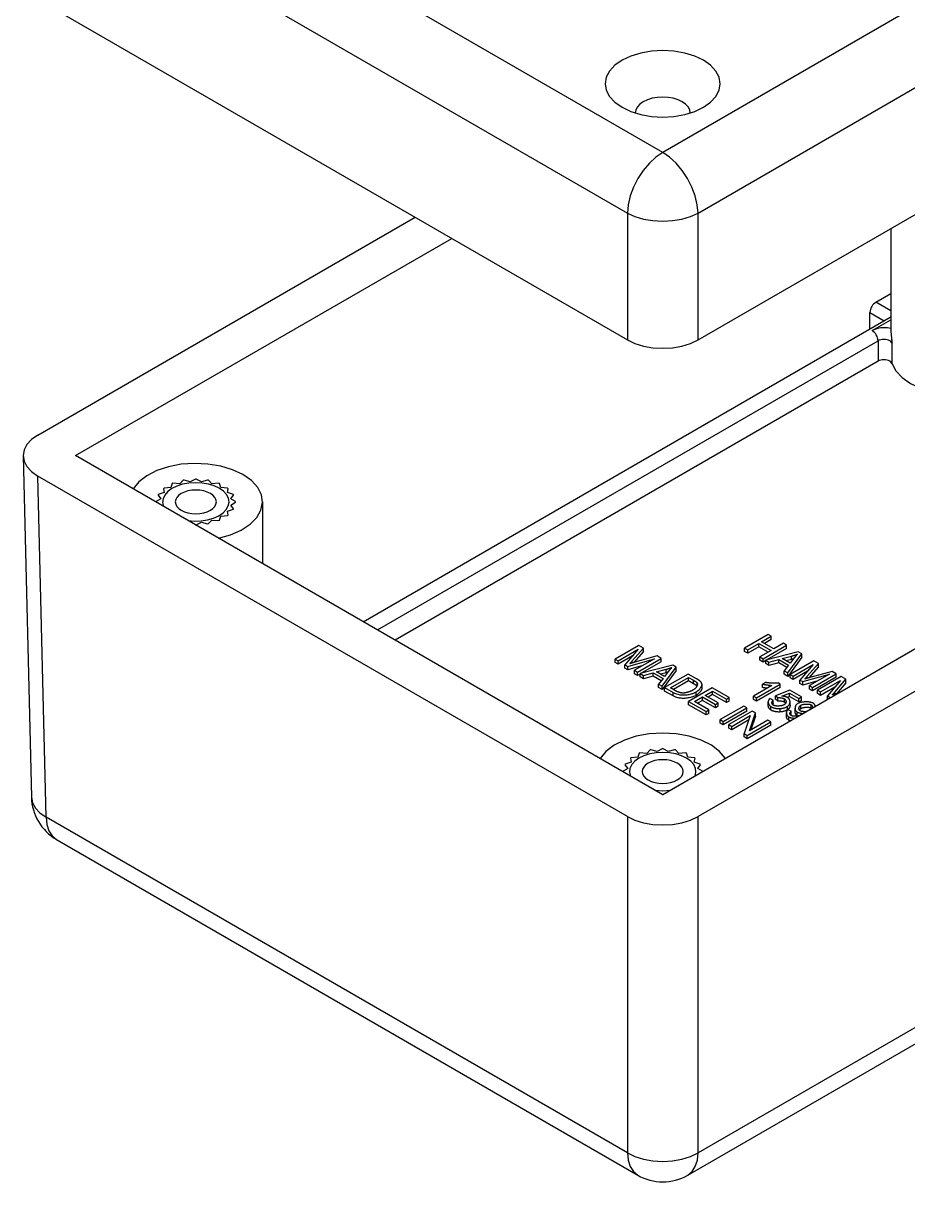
# Model space of a CAD drawing. Extents: x 13 to 546, y 6 to 425.
# Drawn here: x 397.6 to 450.7, y 274.3 to 343.7 of the extents above; entities that cross this region are included whole.
import ezdxf

# ---------------------------------------------------------------- set-up
doc = ezdxf.new("R2010")
doc.units = 0
doc.layers.add('VISIBLE__ANSI_', color=7, linetype='CONTINUOUS')
doc.layers.add('VISIBLE_NARROW__ANSI_', color=7, linetype='CONTINUOUS')

msp = doc.modelspace()

# ---------------------------------------------------------------- linework, layer by layer
at = {"layer": 'VISIBLE__ANSI_'}
for p, q in [((438.097, 324.742), (491.131, 355.361)), ((398.499, 345.155), (433.855, 324.742)), ((398.499, 319.026), (421.127, 332.091)), ((449.654, 331.414), (449.654, 325.395)), ((400.762, 317.802), (423.319, 330.825)), ((488.868, 328.008), (435.976, 297.471)), ((448.76, 326.996), (449.654, 327.512)), ((491.131, 326.783), (438.097, 296.165)), ((418.011, 307.843), (449.618, 326.092)), ((448.389, 325.383), (448.402, 326.387)), ((449.654, 326.111), (449.618, 326.092)), ((448.887, 323.459), (419.925, 306.738)), ((397.621, 317.778), (398.116, 297.317)), ((435.976, 297.471), (400.762, 317.802)), ((433.855, 296.165), (398.499, 316.577)), ((406.556, 316.125), (406.475, 315.892)), ((406.602, 316.145), (406.556, 316.125)), ((407.012, 316.117), (406.602, 316.145)), ((407.214, 316.325), (407.012, 316.117)), ((407.268, 316.335), (407.214, 316.325)), ((407.643, 316.235), (407.268, 316.335)), ((407.947, 316.397), (407.643, 316.235)), ((408.003, 316.397), (407.947, 316.397)), ((408.307, 316.235), (408.003, 316.397)), ((408.682, 316.335), (408.307, 316.235)), ((408.736, 316.325), (408.682, 316.335)), ((408.938, 316.117), (408.736, 316.325)), ((409.348, 316.145), (408.938, 316.117)), ((409.394, 316.125), (409.348, 316.145)), ((409.475, 315.892), (409.394, 316.125)), ((405.725, 315.465), (405.708, 315.434)), ((405.708, 315.434), (405.88, 315.217)), ((406.085, 315.582), (405.725, 315.465)), ((406.07, 315.845), (406.037, 315.818)), ((406.037, 315.818), (406.085, 315.582)), ((406.475, 315.892), (406.07, 315.845)), ((409.879, 315.845), (409.475, 315.892)), ((409.865, 315.582), (409.913, 315.818)), ((410.225, 315.465), (409.865, 315.582)), ((409.913, 315.818), (409.879, 315.845)), ((410.07, 315.217), (410.242, 315.434)), ((410.242, 315.434), (410.225, 315.465)), ((405.88, 315.217), (405.6, 315.042)), ((405.6, 315.042), (405.6, 315.009)), ((405.6, 315.009), (405.614, 315.001)), ((410.35, 315.042), (410.07, 315.217)), ((410.07, 314.834), (410.35, 315.009)), ((410.242, 314.618), (410.07, 314.834)), ((410.35, 315.009), (410.35, 315.042)), ((411.975, 315.026), (411.975, 311.328)), ((409.394, 313.926), (409.475, 314.16)), ((409.475, 314.16), (409.879, 314.207)), ((409.865, 314.47), (410.225, 314.587)), ((409.913, 314.233), (409.865, 314.47)), ((409.879, 314.207), (409.913, 314.233)), ((410.225, 314.587), (410.242, 314.618)), ((407.932, 313.662), (407.947, 313.655)), ((407.947, 313.655), (408.003, 313.655)), ((408.003, 313.655), (408.307, 313.816)), ((408.307, 313.816), (408.682, 313.717)), ((408.682, 313.717), (408.736, 313.727)), ((408.736, 313.727), (408.938, 313.935)), ((408.938, 313.935), (409.348, 313.907)), ((409.348, 313.907), (409.394, 313.926)), ((442.297, 307.08), (440.883, 306.263)), ((442.485, 306.972), (442.297, 307.08)), ((434.535, 306.421), (433.121, 305.605)), ((434.817, 306.259), (434.535, 306.421)), ((441.071, 306.155), (441.737, 306.54)), ((441.737, 306.335), (441.071, 305.951)), ((441.737, 306.54), (442.47, 306.116)), ((441.737, 306.335), (441.737, 306.54)), ((442.293, 306.014), (441.737, 306.335)), ((441.904, 306.636), (442.485, 306.972)), ((442.637, 306.213), (441.904, 306.636)), ((441.991, 305.624), (443.405, 306.44)), ((442.485, 306.767), (442.081, 306.534)), ((442.485, 306.767), (442.485, 306.972)), ((443.218, 306.548), (442.637, 306.213)), ((443.405, 306.44), (443.218, 306.548)), ((443.405, 306.236), (443.405, 306.44)), ((433.301, 305.501), (434.505, 306.196)), ((434.162, 305.794), (433.301, 305.297)), ((434.505, 306.196), (433.711, 305.265)), ((434.151, 305.487), (434.817, 306.259)), ((434.817, 306.055), (434.249, 305.397)), ((435.635, 305.787), (434.311, 305.415)), ((434.472, 304.825), (435.886, 305.642)), ((434.817, 306.055), (434.817, 306.259)), ((435.886, 305.642), (435.635, 305.787)), ((435.886, 305.438), (435.886, 305.642)), ((440.883, 306.263), (441.071, 306.155)), ((440.883, 306.059), (440.883, 306.263)), ((441.071, 305.951), (440.883, 306.059)), ((441.071, 305.951), (441.071, 306.155)), ((442.47, 306.116), (441.804, 305.732)), ((441.804, 305.732), (441.991, 305.624)), ((441.804, 305.528), (441.804, 305.732)), ((444.106, 306.036), (442.149, 305.533)), ((443.405, 306.236), (442.218, 305.551)), ((443.136, 305.632), (443.707, 305.782)), ((443.472, 304.768), (444.309, 305.919)), ((444.309, 305.714), (443.472, 304.564)), ((443.86, 305.667), (443.617, 305.355)), ((443.707, 305.577), (443.707, 305.782)), ((444.309, 305.919), (444.106, 306.036)), ((444.309, 305.714), (444.309, 305.919)), ((433.121, 305.605), (433.301, 305.501)), ((433.121, 305.401), (433.121, 305.605)), ((433.301, 305.297), (433.121, 305.401)), ((433.301, 305.297), (433.301, 305.501)), ((433.711, 305.265), (433.879, 305.167)), ((433.711, 305.06), (433.711, 305.265)), ((433.879, 304.963), (433.711, 305.06)), ((433.879, 305.167), (435.475, 305.612)), ((434.792, 305.218), (433.879, 304.963)), ((433.879, 304.963), (433.879, 305.167)), ((435.475, 305.612), (434.292, 304.929)), ((436.576, 305.243), (434.618, 304.741)), ((435.886, 305.438), (434.727, 304.768)), ((435.606, 304.84), (436.177, 304.989)), ((435.942, 303.976), (436.779, 305.126)), ((436.177, 304.785), (436.177, 304.989)), ((436.779, 305.126), (436.576, 305.243)), ((436.779, 304.922), (436.779, 305.126)), ((437.476, 274.664), (490.015, 304.998)), ((441.991, 305.419), (441.804, 305.528)), ((441.991, 305.419), (441.991, 305.624)), ((442.149, 305.51), (441.991, 305.419)), ((442.149, 305.533), (442.347, 305.418)), ((442.149, 305.329), (442.149, 305.533)), ((442.347, 305.214), (442.149, 305.329)), ((442.347, 305.418), (442.93, 305.576)), ((442.347, 305.214), (442.347, 305.418)), ((442.93, 305.372), (442.347, 305.214)), ((442.93, 305.576), (443.523, 305.233)), ((442.93, 305.372), (442.93, 305.576)), ((443.414, 305.092), (442.93, 305.372)), ((443.617, 305.355), (443.136, 305.632)), ((443.523, 305.233), (443.259, 304.892)), ((443.707, 305.577), (443.379, 305.492)), ((445.03, 305.502), (443.616, 304.686)), ((443.796, 304.582), (445, 305.277)), ((445, 305.277), (444.205, 304.345)), ((444.645, 304.568), (445.311, 305.34)), ((445.311, 305.136), (444.743, 304.478)), ((445.311, 305.34), (445.03, 305.502)), ((445.311, 305.136), (445.311, 305.34)), ((434.292, 304.929), (434.472, 304.825)), ((434.292, 304.725), (434.292, 304.929)), ((434.472, 304.621), (434.292, 304.725)), ((434.472, 304.621), (434.472, 304.825)), ((434.618, 304.706), (434.472, 304.621)), ((434.618, 304.741), (434.817, 304.626)), ((434.618, 304.536), (434.618, 304.741)), ((434.817, 304.422), (434.618, 304.536)), ((434.817, 304.626), (435.4, 304.783)), ((434.817, 304.422), (434.817, 304.626)), ((435.4, 304.579), (434.817, 304.422)), ((435.4, 304.783), (435.993, 304.441)), ((435.4, 304.579), (435.4, 304.783)), ((435.884, 304.3), (435.4, 304.579)), ((436.087, 304.563), (435.606, 304.84)), ((435.993, 304.441), (435.729, 304.1)), ((436.177, 304.785), (435.849, 304.7)), ((436.779, 304.922), (435.942, 303.772)), ((436.33, 304.875), (436.087, 304.563)), ((437.505, 304.707), (436.091, 303.89)), ((436.445, 303.879), (437.526, 304.502)), ((437.526, 304.298), (436.622, 303.777)), ((437.992, 304.426), (437.505, 304.707)), ((437.526, 304.502), (437.823, 304.33)), ((437.526, 304.298), (437.526, 304.502)), ((437.823, 304.126), (437.526, 304.298)), ((443.259, 304.892), (443.472, 304.768)), ((443.259, 304.688), (443.259, 304.892)), ((443.472, 304.564), (443.259, 304.688)), ((443.472, 304.564), (443.472, 304.768)), ((443.616, 304.686), (443.796, 304.582)), ((443.616, 304.482), (443.616, 304.686)), ((443.796, 304.378), (443.616, 304.482)), ((444.657, 304.875), (443.796, 304.378)), ((443.796, 304.378), (443.796, 304.582)), ((444.205, 304.345), (444.373, 304.248)), ((444.205, 304.141), (444.205, 304.345)), ((444.373, 304.248), (445.97, 304.693)), ((445.286, 304.299), (444.373, 304.044)), ((445.97, 304.693), (444.786, 304.01)), ((446.129, 304.867), (444.806, 304.495)), ((444.966, 303.906), (446.38, 304.722)), ((446.38, 304.518), (444.966, 303.702)), ((446.676, 304.552), (445.262, 303.735)), ((445.442, 303.631), (446.646, 304.327)), ((446.646, 304.327), (445.851, 303.395)), ((446.38, 304.722), (446.129, 304.867)), ((446.291, 303.618), (446.957, 304.389)), ((446.38, 304.518), (446.38, 304.722)), ((446.957, 304.389), (446.676, 304.552)), ((446.957, 304.185), (446.957, 304.389)), ((435.729, 304.1), (435.942, 303.976)), ((435.729, 303.895), (435.729, 304.1)), ((435.942, 303.772), (435.729, 303.895)), ((435.942, 303.772), (435.942, 303.976)), ((436.091, 303.89), (436.602, 303.595)), ((436.091, 303.686), (436.091, 303.89)), ((436.602, 303.391), (436.091, 303.686)), ((436.747, 303.704), (436.445, 303.879)), ((438.937, 303.88), (437.522, 303.064)), ((438.331, 303.869), (438.331, 304.073)), ((438.525, 303.426), (438.957, 303.676)), ((439.961, 303.289), (438.937, 303.88)), ((438.957, 303.676), (439.793, 303.193)), ((438.957, 303.472), (438.957, 303.676)), ((442.524, 304.023), (441.418, 303.385)), ((441.592, 303.284), (443.011, 304.104)), ((443.011, 303.9), (441.592, 303.08)), ((442.136, 304.2), (441.968, 304.103)), ((441.968, 303.899), (441.968, 304.103)), ((443.601, 303.736), (442.737, 303.396)), ((443.011, 304.104), (442.899, 304.169)), ((443.011, 303.9), (443.011, 304.104)), ((443.118, 303.385), (443.574, 303.56)), ((443.574, 303.56), (444.138, 303.235)), ((443.574, 303.356), (443.574, 303.56)), ((444.304, 303.33), (443.601, 303.736)), ((444.373, 304.044), (444.205, 304.141)), ((444.373, 304.044), (444.373, 304.248)), ((444.786, 304.01), (444.966, 303.906)), ((444.786, 303.806), (444.786, 304.01)), ((444.966, 303.702), (444.786, 303.806)), ((444.966, 303.702), (444.966, 303.906)), ((445.262, 303.735), (445.442, 303.631)), ((445.262, 303.531), (445.262, 303.735)), ((446.303, 303.925), (445.442, 303.427)), ((445.442, 303.427), (445.442, 303.631)), ((446.957, 304.185), (446.389, 303.527)), ((446.539, 303.57), (446.452, 303.545)), ((437.522, 303.064), (438.579, 302.454)), ((437.522, 302.86), (437.522, 303.064)), ((437.877, 303.052), (438.358, 303.33)), ((438.746, 302.551), (437.877, 303.052)), ((438.358, 303.126), (438.054, 302.95)), ((438.358, 303.33), (439.141, 302.877)), ((438.358, 303.126), (438.358, 303.33)), ((439.141, 302.673), (438.358, 303.126)), ((439.308, 302.974), (438.525, 303.426)), ((438.957, 303.472), (438.702, 303.324)), ((439.793, 302.989), (438.957, 303.472)), ((439.141, 302.877), (439.308, 302.974)), ((439.141, 302.673), (439.141, 302.877)), ((439.308, 302.77), (439.308, 302.974)), ((439.793, 303.193), (439.961, 303.289)), ((439.793, 302.989), (439.793, 303.193)), ((439.961, 303.085), (439.793, 302.989)), ((439.961, 303.085), (439.961, 303.289)), ((441.418, 303.385), (441.592, 303.284)), ((441.418, 303.18), (441.418, 303.385)), ((441.592, 303.08), (441.418, 303.18)), ((441.592, 303.08), (441.592, 303.284)), ((442.303, 302.827), (442.303, 303.031)), ((442.605, 303.145), (442.408, 303.241)), ((442.605, 302.941), (442.605, 303.145)), ((442.737, 303.396), (442.879, 303.289)), ((442.737, 303.192), (442.737, 303.396)), ((442.879, 303.085), (442.737, 303.192)), ((442.879, 303.085), (442.879, 303.289)), ((443.574, 303.356), (443.435, 303.303)), ((444.138, 303.03), (443.574, 303.356)), ((443.61, 302.83), (443.61, 303.034)), ((444.138, 303.235), (444.304, 303.33)), ((444.138, 303.03), (444.138, 303.235)), ((444.304, 303.126), (444.138, 303.03)), ((444.304, 303.126), (444.304, 303.33)), ((445.442, 303.427), (445.262, 303.531)), ((445.851, 303.395), (446.019, 303.298)), ((445.851, 303.191), (445.851, 303.395)), ((445.867, 303.182), (445.851, 303.191)), ((446.019, 303.298), (446.115, 303.325)), ((446.019, 303.269), (446.019, 303.298)), ((438.579, 302.25), (437.522, 302.86)), ((438.579, 302.454), (438.746, 302.551)), ((438.579, 302.25), (438.579, 302.454)), ((438.746, 302.346), (438.579, 302.25)), ((438.746, 302.346), (438.746, 302.551)), ((439.308, 302.77), (439.141, 302.673)), ((440.831, 302.786), (439.417, 301.97)), ((439.605, 301.862), (441.019, 302.678)), ((441.019, 302.474), (439.605, 301.658)), ((441.347, 302.489), (439.933, 301.672)), ((440.111, 301.569), (441.222, 302.21)), ((441.019, 302.678), (440.831, 302.786)), ((441.222, 302.21), (440.855, 301.14)), ((441.019, 302.474), (441.019, 302.678)), ((441.172, 301.308), (441.539, 302.378)), ((441.539, 302.174), (441.259, 301.358)), ((441.539, 302.378), (441.347, 302.489)), ((441.539, 302.174), (441.539, 302.378)), ((443.393, 302.17), (443.393, 302.375)), ((443.671, 302.48), (443.489, 302.567)), ((443.671, 302.276), (443.671, 302.48)), ((443.911, 302.45), (443.911, 302.654)), ((439.417, 301.97), (439.605, 301.862)), ((439.417, 301.766), (439.417, 301.97)), ((439.605, 301.658), (439.417, 301.766)), ((439.605, 301.658), (439.605, 301.862)), ((439.933, 301.672), (440.111, 301.569)), ((439.933, 301.468), (439.933, 301.672)), ((441.135, 301.956), (440.111, 301.365)), ((440.111, 301.365), (440.111, 301.569)), ((441.047, 301.029), (442.461, 301.845)), ((442.461, 301.641), (441.047, 300.825)), ((442.282, 301.949), (441.172, 301.308)), ((442.461, 301.845), (442.282, 301.949)), ((442.461, 301.641), (442.461, 301.845)), ((440.111, 301.365), (439.933, 301.468)), ((440.855, 301.14), (441.047, 301.029)), ((440.855, 300.936), (440.855, 301.14)), ((441.047, 300.825), (440.855, 300.936)), ((441.047, 300.825), (441.047, 301.029)), ((435.216, 300.158), (435.013, 299.95)), ((435.269, 300.168), (435.216, 300.158)), ((435.645, 300.069), (435.269, 300.168)), ((435.948, 300.23), (435.645, 300.069)), ((436.005, 300.23), (435.948, 300.23)), ((436.308, 300.069), (436.005, 300.23)), ((436.683, 300.168), (436.308, 300.069)), ((436.737, 300.158), (436.683, 300.168)), ((436.939, 299.95), (436.737, 300.158)), ((434.087, 299.415), (433.727, 299.298)), ((434.072, 299.678), (434.038, 299.652)), ((434.038, 299.652), (434.087, 299.415)), ((434.477, 299.725), (434.072, 299.678)), ((434.558, 299.959), (434.477, 299.725)), ((434.603, 299.978), (434.558, 299.959)), ((435.013, 299.95), (434.603, 299.978)), ((437.349, 299.978), (436.939, 299.95)), ((437.395, 299.959), (437.349, 299.978)), ((437.476, 299.725), (437.395, 299.959)), ((437.881, 299.678), (437.476, 299.725)), ((437.866, 299.415), (437.914, 299.652)), ((438.226, 299.298), (437.866, 299.415)), ((437.914, 299.652), (437.881, 299.678)), ((433.882, 299.051), (433.602, 298.875)), ((433.602, 298.875), (433.602, 298.843)), ((433.602, 298.843), (433.615, 298.834)), ((433.727, 299.298), (433.709, 299.267)), ((433.709, 299.267), (433.882, 299.051)), ((438.071, 299.051), (438.244, 299.267)), ((438.351, 298.875), (438.071, 299.051)), ((438.244, 299.267), (438.226, 299.298)), ((438.338, 298.834), (438.351, 298.843)), ((438.351, 298.843), (438.351, 298.875)), ((435.933, 297.496), (435.948, 297.488)), ((435.948, 297.488), (436.005, 297.488)), ((436.005, 297.488), (436.019, 297.496)), ((399.615, 294.791), (434.476, 274.664))]:
    msp.add_line(p, q, dxfattribs=at)
for points in [[(439.426, 340.092), (439.36, 340.481), (439.164, 340.854), (438.845, 341.199), (438.416, 341.501), (437.893, 341.748), (437.297, 341.932), (436.649, 342.046), (435.976, 342.084), (435.303, 342.046), (434.656, 341.932), (434.06, 341.748), (433.537, 341.501), (433.108, 341.199), (432.789, 340.854), (432.593, 340.481), (432.526, 340.092), (432.593, 339.704), (432.789, 339.33), (433.108, 338.986), (433.537, 338.684), (434.06, 338.436), (434.656, 338.252), (435.303, 338.139), (435.976, 338.1), (436.649, 338.139), (437.297, 338.252), (437.893, 338.436), (438.416, 338.684), (438.845, 338.986), (439.164, 339.33), (439.36, 339.704)], [(406.743, 315.026), (406.767, 314.887), (406.837, 314.754), (406.951, 314.631), (407.104, 314.523), (407.29, 314.434), (407.503, 314.369), (407.735, 314.328), (407.975, 314.315), (408.215, 314.328), (408.446, 314.369), (408.659, 314.434), (408.846, 314.523), (408.999, 314.631), (409.113, 314.754), (409.183, 314.887), (409.207, 315.026), (409.183, 315.165), (409.113, 315.298), (408.999, 315.421), (408.846, 315.529), (408.659, 315.617), (408.446, 315.683), (408.215, 315.723), (407.975, 315.737), (407.735, 315.723), (407.503, 315.683), (407.29, 315.617), (407.104, 315.529), (406.951, 315.421), (406.837, 315.298), (406.767, 315.165)], [(434.744, 298.859), (434.768, 298.72), (434.838, 298.587), (434.952, 298.464), (435.105, 298.356), (435.292, 298.268), (435.505, 298.202), (435.736, 298.162), (435.976, 298.148), (436.217, 298.162), (436.448, 298.202), (436.661, 298.268), (436.847, 298.356), (437.001, 298.464), (437.114, 298.587), (437.185, 298.72), (437.208, 298.859), (437.185, 298.998), (437.114, 299.131), (437.001, 299.254), (436.847, 299.362), (436.661, 299.45), (436.448, 299.516), (436.217, 299.557), (435.976, 299.57), (435.736, 299.557), (435.505, 299.516), (435.292, 299.45), (435.105, 299.362), (434.952, 299.254), (434.838, 299.131), (434.768, 298.998)]]:
    msp.add_lwpolyline(points, close=True, dxfattribs=at)
for points in [[(437.626, 338.343), (437.594, 338.528), (437.5, 338.707), (437.347, 338.871), (437.142, 339.015), (436.892, 339.133), (436.607, 339.221), (436.298, 339.275), (435.976, 339.293), (435.655, 339.275), (435.346, 339.221), (435.061, 339.133), (434.811, 339.015), (434.606, 338.871), (434.453, 338.707), (434.359, 338.528), (434.326, 338.343)], [(448.76, 326.996), (448.691, 326.948), (448.624, 326.887), (448.563, 326.814), (448.509, 326.733), (448.464, 326.646), (448.43, 326.557), (448.409, 326.47), (448.402, 326.387)], [(433.855, 324.742), (434.31, 324.526), (434.828, 324.366), (435.391, 324.268), (435.976, 324.235), (436.561, 324.268), (437.124, 324.366), (437.643, 324.526), (438.097, 324.742)], [(449.731, 323.312), (449.702, 323.366), (449.656, 323.416), (449.594, 323.459), (449.518, 323.495), (449.432, 323.522), (449.338, 323.538), (449.24, 323.544), (449.143, 323.538), (449.049, 323.522), (448.963, 323.495), (448.887, 323.459)], [(449.731, 323.312), (449.959, 322.878), (450.328, 322.479), (450.826, 322.129), (451.432, 321.842), (452.123, 321.629), (452.874, 321.497), (453.654, 321.453), (454.434, 321.497), (455.185, 321.629), (455.876, 321.842), (456.482, 322.129), (456.98, 322.479), (457.349, 322.878), (457.577, 323.312)], [(398.499, 319.026), (398.126, 318.764), (397.849, 318.465), (397.678, 318.14), (397.621, 317.802), (397.678, 317.464), (397.849, 317.139), (398.126, 316.84), (398.499, 316.577)], [(409.333, 312.854), (410.057, 313.054), (410.697, 313.333), (411.227, 313.681), (411.627, 314.083), (411.879, 314.523), (411.974, 314.983), (411.908, 315.445), (411.684, 315.89), (411.311, 316.3), (410.803, 316.659), (410.182, 316.952), (409.471, 317.167), (408.701, 317.297), (407.901, 317.335), (407.104, 317.28), (406.342, 317.134), (405.646, 316.903), (405.044, 316.597), (404.559, 316.228), (404.213, 315.81)], [(407.51, 313.906), (407.903, 313.875), (408.299, 313.89), (408.682, 313.949), (409.037, 314.052), (409.35, 314.192), (409.609, 314.366), (409.803, 314.566), (409.924, 314.784), (409.969, 315.012), (409.934, 315.24), (409.822, 315.46), (409.636, 315.662), (409.385, 315.84), (409.078, 315.985), (408.727, 316.092), (408.346, 316.157), (407.951, 316.177), (407.556, 316.151), (407.179, 316.081), (406.832, 315.969), (406.531, 315.82), (406.288, 315.639), (406.111, 315.434), (406.007, 315.213), (405.982, 314.984), (406.036, 314.757)], [(439.739, 299.643), (439.385, 300.067), (438.891, 300.441), (438.275, 300.749), (437.564, 300.979), (436.787, 301.121), (435.976, 301.169), (435.166, 301.121), (434.389, 300.979), (433.678, 300.749), (433.062, 300.441), (432.567, 300.067), (432.214, 299.643)], [(437.915, 298.59), (437.969, 298.819), (437.943, 299.049), (437.838, 299.272), (437.658, 299.478), (437.411, 299.659), (437.106, 299.808), (436.755, 299.919), (436.374, 299.987), (435.976, 300.01), (435.579, 299.987), (435.197, 299.919), (434.847, 299.808), (434.542, 299.659), (434.295, 299.478), (434.115, 299.272), (434.01, 299.049), (433.984, 298.819), (434.037, 298.59)], [(435.511, 297.74), (435.976, 297.708), (436.442, 297.74)], [(433.855, 296.165), (434.31, 295.949), (434.828, 295.789), (435.391, 295.691), (435.976, 295.657), (436.562, 295.691), (437.124, 295.789), (437.643, 295.949), (438.097, 296.165)]]:
    msp.add_lwpolyline(points, dxfattribs=at)
at = {"layer": 'VISIBLE__ANSI_', "flags": 128}
for points in [[(449.654, 325.395), (449.654, 325.365), (449.655, 325.333), (449.656, 325.298), (449.658, 325.262), (449.66, 325.224), (449.663, 325.185), (449.666, 325.146), (449.669, 325.107), (449.672, 325.068), (449.675, 325.029), (449.679, 324.991), (449.682, 324.954), (449.686, 324.917), (449.69, 324.88), (449.694, 324.843), (449.698, 324.806), (449.702, 324.769), (449.706, 324.733), (449.71, 324.698), (449.714, 324.664), (449.719, 324.63), (449.723, 324.597), (449.727, 324.566), (449.731, 324.536)], [(443.707, 305.782), (443.722, 305.786), (443.737, 305.79), (443.752, 305.794), (443.767, 305.798), (443.782, 305.803), (443.797, 305.807), (443.811, 305.811), (443.826, 305.816), (443.841, 305.82), (443.855, 305.825), (443.87, 305.829), (443.884, 305.834), (443.899, 305.839), (443.913, 305.844), (443.927, 305.848), (443.942, 305.853), (443.956, 305.858), (443.97, 305.863), (443.984, 305.868), (443.998, 305.873), (444.012, 305.878), (444.026, 305.883), (444.04, 305.888), (444.054, 305.894)], [(444.054, 305.894), (444.046, 305.885), (444.037, 305.875), (444.028, 305.866), (444.019, 305.857), (444.011, 305.847), (444.002, 305.838), (443.994, 305.828), (443.986, 305.819), (443.977, 305.809), (443.969, 305.8), (443.961, 305.79), (443.953, 305.781), (443.945, 305.772), (443.937, 305.762), (443.93, 305.753), (443.922, 305.743), (443.914, 305.734), (443.906, 305.724), (443.898, 305.715), (443.891, 305.705), (443.883, 305.696), (443.875, 305.686), (443.868, 305.677), (443.86, 305.667)], [(434.009, 305.327), (434.015, 305.334), (434.021, 305.341), (434.027, 305.347), (434.034, 305.354), (434.04, 305.361), (434.046, 305.368), (434.052, 305.375), (434.058, 305.382), (434.064, 305.389), (434.07, 305.395), (434.076, 305.402), (434.081, 305.408), (434.087, 305.415), (434.093, 305.421), (434.099, 305.428), (434.105, 305.435), (434.11, 305.441), (434.116, 305.448), (434.122, 305.455), (434.128, 305.461), (434.134, 305.468), (434.139, 305.474), (434.145, 305.481), (434.151, 305.487)], [(434.311, 305.415), (434.299, 305.411), (434.287, 305.408), (434.274, 305.404), (434.262, 305.401), (434.249, 305.397), (434.237, 305.393), (434.224, 305.39), (434.211, 305.386), (434.199, 305.383), (434.186, 305.379), (434.174, 305.376), (434.161, 305.372), (434.149, 305.368), (434.137, 305.365), (434.124, 305.361), (434.112, 305.358), (434.099, 305.354), (434.086, 305.35), (434.073, 305.346), (434.06, 305.343), (434.047, 305.339), (434.034, 305.335), (434.022, 305.331), (434.009, 305.327)], [(436.177, 304.989), (436.192, 304.994), (436.207, 304.998), (436.222, 305.002), (436.237, 305.006), (436.252, 305.01), (436.266, 305.015), (436.281, 305.019), (436.296, 305.024), (436.31, 305.028), (436.325, 305.033), (436.34, 305.037), (436.354, 305.042), (436.369, 305.047), (436.383, 305.051), (436.397, 305.056), (436.412, 305.061), (436.426, 305.066), (436.44, 305.071), (436.454, 305.076), (436.468, 305.081), (436.482, 305.086), (436.496, 305.091), (436.51, 305.096), (436.524, 305.101)], [(436.524, 305.101), (436.515, 305.092), (436.507, 305.083), (436.498, 305.074), (436.489, 305.064), (436.481, 305.055), (436.472, 305.045), (436.464, 305.036), (436.455, 305.026), (436.447, 305.017), (436.439, 305.008), (436.431, 304.998), (436.423, 304.989), (436.415, 304.98), (436.407, 304.97), (436.399, 304.961), (436.392, 304.951), (436.384, 304.942), (436.376, 304.932), (436.368, 304.922), (436.36, 304.913), (436.353, 304.903), (436.345, 304.894), (436.338, 304.884), (436.33, 304.875)], [(443.814, 305.608), (443.81, 305.607), (443.806, 305.606), (443.801, 305.604), (443.797, 305.603), (443.792, 305.602), (443.788, 305.6), (443.783, 305.599), (443.779, 305.598), (443.775, 305.596), (443.77, 305.595), (443.766, 305.594), (443.761, 305.593), (443.757, 305.591), (443.752, 305.59), (443.748, 305.589), (443.743, 305.587), (443.739, 305.586), (443.734, 305.585), (443.73, 305.584), (443.725, 305.582), (443.721, 305.581), (443.716, 305.58), (443.712, 305.579), (443.707, 305.577)], [(436.284, 304.816), (436.28, 304.815), (436.275, 304.813), (436.271, 304.812), (436.267, 304.811), (436.262, 304.809), (436.258, 304.808), (436.253, 304.807), (436.249, 304.806), (436.244, 304.804), (436.24, 304.803), (436.236, 304.802), (436.231, 304.8), (436.227, 304.799), (436.222, 304.798), (436.218, 304.797), (436.213, 304.795), (436.209, 304.794), (436.204, 304.793), (436.2, 304.792), (436.195, 304.79), (436.191, 304.789), (436.186, 304.788), (436.182, 304.787), (436.177, 304.785)], [(437.823, 304.33), (437.833, 304.325), (437.843, 304.318), (437.854, 304.312), (437.864, 304.306), (437.874, 304.3), (437.884, 304.294), (437.895, 304.287), (437.905, 304.281), (437.915, 304.274), (437.924, 304.268), (437.934, 304.261), (437.943, 304.255), (437.953, 304.248), (437.962, 304.242), (437.97, 304.235), (437.979, 304.228), (437.987, 304.222), (437.995, 304.215), (438.003, 304.208), (438.011, 304.201), (438.017, 304.194), (438.024, 304.188), (438.03, 304.181), (438.035, 304.174)], [(438.224, 304.268), (438.216, 304.275), (438.208, 304.283), (438.199, 304.29), (438.19, 304.297), (438.181, 304.304), (438.172, 304.311), (438.162, 304.318), (438.153, 304.325), (438.143, 304.331), (438.134, 304.338), (438.124, 304.344), (438.115, 304.351), (438.105, 304.357), (438.095, 304.364), (438.085, 304.37), (438.075, 304.376), (438.065, 304.383), (438.054, 304.389), (438.044, 304.395), (438.034, 304.401), (438.023, 304.408), (438.013, 304.414), (438.003, 304.42), (437.992, 304.426)], [(438.33, 304.09), (438.328, 304.098), (438.327, 304.106), (438.325, 304.114), (438.323, 304.122), (438.321, 304.129), (438.318, 304.137), (438.315, 304.145), (438.312, 304.152), (438.308, 304.16), (438.304, 304.168), (438.3, 304.175), (438.296, 304.183), (438.291, 304.19), (438.286, 304.198), (438.281, 304.205), (438.276, 304.212), (438.27, 304.219), (438.264, 304.227), (438.258, 304.234), (438.252, 304.241), (438.245, 304.248), (438.238, 304.255), (438.231, 304.261), (438.224, 304.268)], [(444.504, 304.408), (444.51, 304.415), (444.516, 304.421), (444.522, 304.428), (444.528, 304.435), (444.534, 304.442), (444.54, 304.449), (444.547, 304.456), (444.553, 304.463), (444.559, 304.469), (444.564, 304.476), (444.57, 304.482), (444.576, 304.489), (444.581, 304.495), (444.587, 304.502), (444.593, 304.509), (444.599, 304.515), (444.605, 304.522), (444.611, 304.529), (444.616, 304.535), (444.622, 304.542), (444.628, 304.549), (444.634, 304.555), (444.639, 304.562), (444.645, 304.568)], [(444.806, 304.495), (444.793, 304.492), (444.781, 304.488), (444.769, 304.485), (444.756, 304.481), (444.744, 304.478), (444.731, 304.474), (444.718, 304.471), (444.706, 304.467), (444.693, 304.463), (444.681, 304.46), (444.668, 304.456), (444.656, 304.453), (444.643, 304.449), (444.631, 304.446), (444.619, 304.442), (444.606, 304.438), (444.593, 304.435), (444.58, 304.431), (444.567, 304.427), (444.554, 304.423), (444.541, 304.419), (444.529, 304.416), (444.516, 304.412), (444.504, 304.408)], [(436.602, 303.595), (436.642, 303.574), (436.691, 303.552), (436.747, 303.53), (436.809, 303.509), (436.874, 303.491), (436.941, 303.476), (437.01, 303.465), (437.08, 303.456), (437.15, 303.451), (437.221, 303.45), (437.292, 303.452), (437.364, 303.456), (437.433, 303.464), (437.5, 303.474), (437.564, 303.486), (437.625, 303.5), (437.682, 303.514), (437.735, 303.53), (437.784, 303.545), (437.83, 303.562), (437.872, 303.578), (437.91, 303.595), (437.945, 303.611), (437.975, 303.628)], [(437.192, 303.562), (437.165, 303.563), (437.138, 303.566), (437.113, 303.57), (437.094, 303.574), (437.075, 303.578), (437.057, 303.583), (437.038, 303.588), (437.02, 303.593), (437.002, 303.598), (436.984, 303.603), (436.967, 303.609), (436.949, 303.615), (436.932, 303.621), (436.914, 303.628), (436.896, 303.634), (436.879, 303.641), (436.861, 303.648), (436.844, 303.656), (436.827, 303.664), (436.81, 303.671), (436.794, 303.679), (436.778, 303.688), (436.762, 303.696), (436.747, 303.704)], [(437.785, 303.741), (437.765, 303.73), (437.744, 303.719), (437.721, 303.708), (437.698, 303.697), (437.674, 303.686), (437.649, 303.676), (437.623, 303.666), (437.597, 303.656), (437.57, 303.646), (437.543, 303.637), (437.516, 303.628), (437.489, 303.62), (437.462, 303.612), (437.436, 303.604), (437.409, 303.597), (437.383, 303.591), (437.358, 303.585), (437.333, 303.58), (437.309, 303.575), (437.286, 303.571), (437.263, 303.567), (437.24, 303.565), (437.216, 303.563), (437.192, 303.562)], [(438.035, 304.174), (438.044, 304.161), (438.05, 304.146), (438.054, 304.13), (438.055, 304.112), (438.055, 304.093), (438.053, 304.075), (438.049, 304.056), (438.044, 304.038), (438.038, 304.02), (438.03, 304.001), (438.022, 303.981), (438.011, 303.962), (438, 303.943), (437.987, 303.923), (437.972, 303.903), (437.957, 303.884), (437.94, 303.864), (437.922, 303.845), (437.902, 303.827), (437.881, 303.808), (437.859, 303.791), (437.836, 303.773), (437.811, 303.757), (437.785, 303.741)], [(438.023, 303.985), (438.018, 303.989), (438.013, 303.994), (438.008, 303.999), (438.003, 304.004), (437.997, 304.01), (437.991, 304.015), (437.984, 304.02), (437.977, 304.026), (437.97, 304.031), (437.962, 304.037), (437.955, 304.043), (437.946, 304.049), (437.938, 304.054), (437.929, 304.061), (437.92, 304.067), (437.91, 304.073), (437.901, 304.079), (437.891, 304.086), (437.88, 304.092), (437.869, 304.099), (437.858, 304.106), (437.847, 304.112), (437.835, 304.119), (437.823, 304.126)], [(437.975, 303.628), (437.998, 303.642), (438.021, 303.657), (438.044, 303.673), (438.066, 303.69), (438.088, 303.708), (438.11, 303.727), (438.131, 303.746), (438.151, 303.766), (438.171, 303.786), (438.19, 303.807), (438.208, 303.828), (438.225, 303.849), (438.241, 303.87), (438.256, 303.891), (438.27, 303.912), (438.283, 303.933), (438.294, 303.954), (438.304, 303.974), (438.313, 303.993), (438.32, 304.013), (438.325, 304.032), (438.329, 304.051), (438.331, 304.071), (438.33, 304.09)], [(438.331, 303.869), (438.33, 303.853), (438.327, 303.836), (438.323, 303.819), (438.317, 303.8), (438.31, 303.781), (438.301, 303.762), (438.29, 303.742), (438.279, 303.722), (438.266, 303.701), (438.252, 303.681), (438.237, 303.66), (438.221, 303.639), (438.204, 303.619), (438.186, 303.598), (438.167, 303.578), (438.148, 303.558), (438.128, 303.539), (438.107, 303.52), (438.086, 303.502), (438.064, 303.484), (438.042, 303.468), (438.02, 303.452), (437.998, 303.437), (437.975, 303.424)], [(441.968, 304.103), (441.981, 304.1), (441.995, 304.096), (442.011, 304.093), (442.028, 304.089), (442.046, 304.085), (442.066, 304.082), (442.086, 304.078), (442.107, 304.074), (442.129, 304.07), (442.152, 304.067), (442.175, 304.063), (442.198, 304.059), (442.222, 304.056), (442.246, 304.052), (442.27, 304.049), (442.293, 304.045), (442.317, 304.042), (442.34, 304.039), (442.363, 304.037), (442.39, 304.034), (442.422, 304.03), (442.457, 304.027), (442.492, 304.024), (442.524, 304.023)], [(442.226, 303.851), (442.213, 303.853), (442.2, 303.855), (442.187, 303.857), (442.174, 303.859), (442.161, 303.861), (442.149, 303.863), (442.136, 303.865), (442.124, 303.867), (442.112, 303.869), (442.1, 303.871), (442.089, 303.873), (442.077, 303.875), (442.066, 303.877), (442.056, 303.879), (442.045, 303.882), (442.035, 303.884), (442.025, 303.886), (442.016, 303.887), (442.007, 303.889), (441.998, 303.891), (441.99, 303.893), (441.982, 303.895), (441.975, 303.897), (441.968, 303.899)], [(442.899, 304.169), (442.879, 304.165), (442.856, 304.163), (442.831, 304.16), (442.803, 304.158), (442.773, 304.157), (442.74, 304.156), (442.706, 304.155), (442.671, 304.155), (442.635, 304.155), (442.599, 304.156), (442.562, 304.157), (442.526, 304.158), (442.489, 304.16), (442.453, 304.162), (442.418, 304.164), (442.383, 304.167), (442.349, 304.17), (442.315, 304.173), (442.282, 304.177), (442.25, 304.181), (442.219, 304.185), (442.19, 304.19), (442.162, 304.195), (442.136, 304.2)], [(446.15, 303.458), (446.156, 303.464), (446.162, 303.471), (446.168, 303.478), (446.174, 303.485), (446.18, 303.492), (446.186, 303.499), (446.193, 303.506), (446.199, 303.512), (446.204, 303.519), (446.21, 303.526), (446.216, 303.532), (446.222, 303.539), (446.227, 303.545), (446.233, 303.552), (446.239, 303.558), (446.245, 303.565), (446.251, 303.572), (446.257, 303.578), (446.262, 303.585), (446.268, 303.592), (446.274, 303.598), (446.28, 303.605), (446.285, 303.611), (446.291, 303.618)], [(437.975, 303.424), (437.931, 303.4), (437.88, 303.377), (437.824, 303.355), (437.763, 303.334), (437.7, 303.315), (437.634, 303.298), (437.568, 303.283), (437.5, 303.27), (437.433, 303.26), (437.366, 303.253), (437.3, 303.248), (437.235, 303.246), (437.171, 303.246), (437.108, 303.25), (437.047, 303.256), (436.987, 303.264), (436.929, 303.275), (436.873, 303.287), (436.82, 303.302), (436.769, 303.318), (436.721, 303.336), (436.677, 303.354), (436.637, 303.373), (436.602, 303.391)], [(442.408, 303.241), (442.385, 303.224), (442.366, 303.204), (442.35, 303.184), (442.336, 303.163), (442.325, 303.142), (442.317, 303.12), (442.311, 303.098), (442.306, 303.075), (442.303, 303.053), (442.303, 303.03), (442.304, 303.007), (442.306, 302.985), (442.311, 302.962), (442.316, 302.94), (442.324, 302.919), (442.333, 302.897), (442.344, 302.876), (442.356, 302.856), (442.37, 302.837), (442.385, 302.818), (442.403, 302.8), (442.422, 302.783), (442.444, 302.766), (442.468, 302.751)], [(442.609, 302.834), (442.595, 302.843), (442.582, 302.854), (442.571, 302.865), (442.561, 302.876), (442.553, 302.888), (442.546, 302.9), (442.54, 302.913), (442.535, 302.926), (442.531, 302.939), (442.528, 302.953), (442.526, 302.967), (442.525, 302.981), (442.525, 302.996), (442.527, 303.01), (442.529, 303.025), (442.533, 303.039), (442.537, 303.053), (442.543, 303.067), (442.55, 303.081), (442.558, 303.095), (442.568, 303.108), (442.579, 303.121), (442.591, 303.133), (442.605, 303.145)], [(442.605, 302.941), (442.602, 302.939), (442.6, 302.937), (442.597, 302.935), (442.595, 302.932), (442.592, 302.93), (442.59, 302.928), (442.588, 302.926), (442.585, 302.924), (442.583, 302.921), (442.581, 302.919), (442.579, 302.917), (442.577, 302.914), (442.575, 302.912), (442.573, 302.91), (442.571, 302.907), (442.569, 302.905), (442.567, 302.903), (442.565, 302.9), (442.563, 302.898), (442.561, 302.895), (442.56, 302.893), (442.558, 302.89), (442.556, 302.888), (442.555, 302.885)], [(443.255, 302.861), (443.232, 302.849), (443.207, 302.838), (443.181, 302.828), (443.154, 302.82), (443.126, 302.813), (443.097, 302.806), (443.068, 302.801), (443.037, 302.796), (443.007, 302.792), (442.977, 302.789), (442.946, 302.787), (442.916, 302.786), (442.885, 302.785), (442.855, 302.785), (442.826, 302.786), (442.797, 302.788), (442.769, 302.791), (442.742, 302.794), (442.716, 302.799), (442.692, 302.804), (442.669, 302.81), (442.648, 302.816), (442.628, 302.825), (442.609, 302.834)], [(442.879, 303.289), (442.893, 303.291), (442.908, 303.292), (442.924, 303.292), (442.942, 303.292), (442.96, 303.292), (442.978, 303.29), (442.996, 303.289), (443.014, 303.287), (443.032, 303.285), (443.05, 303.283), (443.068, 303.28), (443.085, 303.277), (443.103, 303.274), (443.121, 303.271), (443.138, 303.267), (443.155, 303.263), (443.172, 303.259), (443.188, 303.254), (443.203, 303.25), (443.218, 303.245), (443.233, 303.239), (443.248, 303.233), (443.262, 303.227), (443.274, 303.22)], [(443.274, 303.016), (443.263, 303.022), (443.251, 303.028), (443.237, 303.034), (443.223, 303.039), (443.207, 303.044), (443.191, 303.049), (443.174, 303.054), (443.157, 303.059), (443.139, 303.063), (443.12, 303.067), (443.101, 303.07), (443.082, 303.074), (443.064, 303.077), (443.045, 303.08), (443.026, 303.082), (443.007, 303.084), (442.989, 303.086), (442.971, 303.087), (442.954, 303.088), (442.937, 303.088), (442.921, 303.088), (442.906, 303.088), (442.892, 303.087), (442.879, 303.085)], [(443.474, 303.282), (443.462, 303.289), (443.449, 303.295), (443.436, 303.302), (443.423, 303.308), (443.41, 303.314), (443.397, 303.32), (443.383, 303.325), (443.369, 303.33), (443.355, 303.335), (443.34, 303.34), (443.325, 303.345), (443.31, 303.349), (443.295, 303.354), (443.28, 303.358), (443.264, 303.361), (443.248, 303.365), (443.232, 303.368), (443.216, 303.371), (443.2, 303.374), (443.184, 303.377), (443.168, 303.379), (443.151, 303.381), (443.135, 303.383), (443.118, 303.385)], [(443.274, 303.22), (443.292, 303.209), (443.308, 303.196), (443.322, 303.183), (443.333, 303.168), (443.343, 303.154), (443.352, 303.139), (443.358, 303.124), (443.364, 303.108), (443.367, 303.092), (443.37, 303.076), (443.371, 303.06), (443.371, 303.043), (443.37, 303.027), (443.367, 303.01), (443.363, 302.994), (443.357, 302.977), (443.35, 302.961), (443.342, 302.945), (443.332, 302.93), (443.32, 302.915), (443.306, 302.9), (443.291, 302.886), (443.274, 302.873), (443.255, 302.861)], [(443.344, 302.949), (443.342, 302.952), (443.34, 302.955), (443.337, 302.959), (443.335, 302.962), (443.333, 302.965), (443.33, 302.968), (443.328, 302.971), (443.325, 302.974), (443.323, 302.977), (443.32, 302.98), (443.317, 302.983), (443.314, 302.986), (443.311, 302.989), (443.308, 302.992), (443.305, 302.994), (443.302, 302.997), (443.299, 302.999), (443.296, 303.002), (443.292, 303.005), (443.289, 303.007), (443.285, 303.009), (443.282, 303.012), (443.278, 303.014), (443.274, 303.016)], [(443.455, 302.764), (443.483, 302.781), (443.507, 302.801), (443.528, 302.821), (443.546, 302.843), (443.561, 302.865), (443.574, 302.888), (443.585, 302.911), (443.594, 302.934), (443.601, 302.958), (443.606, 302.983), (443.609, 303.007), (443.61, 303.032), (443.609, 303.056), (443.606, 303.08), (443.602, 303.104), (443.595, 303.128), (443.587, 303.151), (443.577, 303.173), (443.565, 303.194), (443.551, 303.213), (443.536, 303.232), (443.518, 303.25), (443.497, 303.267), (443.474, 303.282)], [(444.077, 302.937), (444.049, 302.919), (444.025, 302.9), (444.003, 302.879), (443.984, 302.858), (443.967, 302.836), (443.953, 302.813), (443.941, 302.79), (443.931, 302.766), (443.923, 302.742), (443.917, 302.718), (443.913, 302.694), (443.911, 302.67), (443.911, 302.646), (443.912, 302.622), (443.916, 302.599), (443.921, 302.576), (443.928, 302.554), (443.937, 302.533), (443.948, 302.513), (443.961, 302.494), (443.975, 302.476), (443.992, 302.459), (444.011, 302.443), (444.033, 302.429)], [(444.999, 302.956), (444.969, 302.972), (444.937, 302.985), (444.902, 302.996), (444.866, 303.005), (444.828, 303.013), (444.79, 303.02), (444.751, 303.025), (444.712, 303.029), (444.671, 303.032), (444.63, 303.034), (444.588, 303.035), (444.546, 303.035), (444.504, 303.033), (444.462, 303.031), (444.42, 303.028), (444.378, 303.023), (444.336, 303.017), (444.295, 303.01), (444.255, 303.002), (444.216, 302.992), (444.178, 302.981), (444.142, 302.968), (444.109, 302.953), (444.077, 302.937)], [(444.251, 302.831), (444.273, 302.842), (444.297, 302.853), (444.323, 302.862), (444.35, 302.87), (444.377, 302.877), (444.406, 302.884), (444.435, 302.889), (444.464, 302.894), (444.494, 302.897), (444.524, 302.9), (444.554, 302.903), (444.583, 302.904), (444.613, 302.905), (444.642, 302.905), (444.671, 302.904), (444.699, 302.902), (444.726, 302.9), (444.752, 302.897), (444.776, 302.893), (444.8, 302.889), (444.821, 302.883), (444.841, 302.877), (444.86, 302.87), (444.877, 302.861)], [(444.877, 302.861), (444.888, 302.855), (444.897, 302.847), (444.905, 302.84), (444.913, 302.832), (444.919, 302.824), (444.925, 302.815), (444.93, 302.806), (444.934, 302.798), (444.938, 302.789), (444.941, 302.78), (444.944, 302.771), (444.946, 302.762), (444.948, 302.752), (444.949, 302.743), (444.95, 302.733), (444.95, 302.723), (444.949, 302.713), (444.949, 302.703), (444.947, 302.693), (444.945, 302.683), (444.943, 302.673), (444.94, 302.663), (444.937, 302.652), (444.933, 302.642)], [(445.125, 302.753), (445.123, 302.764), (445.122, 302.776), (445.12, 302.787), (445.117, 302.798), (445.114, 302.808), (445.111, 302.819), (445.107, 302.829), (445.103, 302.839), (445.098, 302.848), (445.093, 302.858), (445.088, 302.867), (445.083, 302.876), (445.077, 302.884), (445.071, 302.892), (445.065, 302.9), (445.058, 302.908), (445.052, 302.915), (445.045, 302.922), (445.037, 302.929), (445.03, 302.935), (445.022, 302.941), (445.015, 302.946), (445.007, 302.952), (444.999, 302.956)], [(446.452, 303.545), (446.439, 303.542), (446.427, 303.538), (446.415, 303.535), (446.402, 303.531), (446.389, 303.527), (446.377, 303.524), (446.364, 303.52), (446.352, 303.517), (446.339, 303.513), (446.326, 303.51), (446.314, 303.506), (446.302, 303.502), (446.289, 303.499), (446.277, 303.495), (446.265, 303.492), (446.252, 303.488), (446.239, 303.484), (446.226, 303.481), (446.213, 303.477), (446.2, 303.473), (446.187, 303.469), (446.175, 303.465), (446.162, 303.462), (446.15, 303.458)], [(442.468, 302.547), (442.455, 302.555), (442.442, 302.564), (442.43, 302.573), (442.418, 302.582), (442.407, 302.592), (442.396, 302.602), (442.386, 302.613), (442.377, 302.624), (442.368, 302.635), (442.36, 302.647), (442.352, 302.659), (442.345, 302.671), (442.338, 302.683), (442.332, 302.696), (442.326, 302.708), (442.321, 302.721), (442.317, 302.734), (442.313, 302.747), (442.31, 302.761), (442.307, 302.774), (442.305, 302.787), (442.304, 302.8), (442.303, 302.814), (442.303, 302.827)], [(442.468, 302.751), (442.486, 302.741), (442.504, 302.731), (442.523, 302.722), (442.543, 302.713), (442.563, 302.704), (442.584, 302.695), (442.605, 302.688), (442.626, 302.68), (442.648, 302.673), (442.67, 302.667), (442.693, 302.661), (442.716, 302.655), (442.74, 302.651), (442.764, 302.646), (442.788, 302.643), (442.812, 302.64), (442.837, 302.637), (442.861, 302.635), (442.886, 302.634), (442.911, 302.633), (442.935, 302.633), (442.96, 302.634), (442.985, 302.635), (443.01, 302.636)], [(443.01, 302.432), (442.985, 302.43), (442.959, 302.429), (442.934, 302.429), (442.91, 302.429), (442.885, 302.43), (442.861, 302.431), (442.837, 302.433), (442.813, 302.435), (442.79, 302.438), (442.767, 302.442), (442.744, 302.446), (442.721, 302.45), (442.699, 302.455), (442.676, 302.461), (442.654, 302.467), (442.633, 302.474), (442.611, 302.481), (442.59, 302.489), (442.569, 302.497), (442.548, 302.506), (442.528, 302.515), (442.508, 302.525), (442.488, 302.536), (442.468, 302.547)], [(443.01, 302.636), (443.031, 302.637), (443.052, 302.639), (443.073, 302.642), (443.093, 302.644), (443.114, 302.647), (443.134, 302.65), (443.154, 302.654), (443.174, 302.658), (443.194, 302.662), (443.213, 302.667), (443.232, 302.672), (443.252, 302.677), (443.27, 302.683), (443.289, 302.689), (443.307, 302.695), (443.325, 302.702), (443.342, 302.708), (443.359, 302.716), (443.376, 302.723), (443.393, 302.731), (443.409, 302.738), (443.425, 302.747), (443.44, 302.755), (443.455, 302.764)], [(443.455, 302.559), (443.439, 302.55), (443.423, 302.541), (443.406, 302.533), (443.389, 302.525), (443.372, 302.517), (443.355, 302.51), (443.338, 302.503), (443.32, 302.496), (443.302, 302.489), (443.284, 302.483), (443.266, 302.477), (443.248, 302.472), (443.229, 302.467), (443.21, 302.462), (443.191, 302.457), (443.172, 302.453), (443.152, 302.449), (443.133, 302.446), (443.113, 302.443), (443.093, 302.44), (443.072, 302.437), (443.052, 302.435), (443.031, 302.433), (443.01, 302.432)], [(443.534, 301.931), (443.523, 301.938), (443.512, 301.946), (443.502, 301.953), (443.492, 301.961), (443.482, 301.97), (443.473, 301.978), (443.465, 301.987), (443.457, 301.997), (443.449, 302.006), (443.442, 302.016), (443.435, 302.026), (443.429, 302.036), (443.424, 302.047), (443.418, 302.058), (443.414, 302.068), (443.409, 302.079), (443.406, 302.091), (443.402, 302.102), (443.4, 302.113), (443.397, 302.125), (443.396, 302.136), (443.394, 302.147), (443.394, 302.159), (443.393, 302.17)], [(443.489, 302.567), (443.469, 302.551), (443.453, 302.534), (443.438, 302.516), (443.426, 302.498), (443.416, 302.479), (443.408, 302.46), (443.402, 302.44), (443.398, 302.421), (443.395, 302.401), (443.394, 302.381), (443.394, 302.361), (443.396, 302.341), (443.399, 302.321), (443.404, 302.302), (443.41, 302.282), (443.418, 302.264), (443.427, 302.245), (443.437, 302.227), (443.449, 302.21), (443.462, 302.194), (443.477, 302.178), (443.494, 302.163), (443.513, 302.149), (443.534, 302.136)], [(443.61, 302.83), (443.609, 302.817), (443.609, 302.804), (443.607, 302.791), (443.605, 302.778), (443.603, 302.765), (443.6, 302.752), (443.597, 302.74), (443.593, 302.727), (443.588, 302.714), (443.583, 302.702), (443.577, 302.69), (443.571, 302.678), (443.565, 302.666), (443.557, 302.655), (443.55, 302.644), (443.541, 302.633), (443.532, 302.622), (443.523, 302.612), (443.513, 302.602), (443.503, 302.593), (443.492, 302.584), (443.48, 302.575), (443.468, 302.567), (443.455, 302.559)], [(443.681, 302.215), (443.667, 302.224), (443.655, 302.233), (443.645, 302.243), (443.636, 302.254), (443.628, 302.265), (443.622, 302.276), (443.617, 302.287), (443.612, 302.299), (443.609, 302.31), (443.607, 302.322), (443.605, 302.334), (443.605, 302.346), (443.605, 302.357), (443.606, 302.369), (443.609, 302.381), (443.612, 302.393), (443.616, 302.404), (443.621, 302.416), (443.626, 302.427), (443.633, 302.438), (443.641, 302.449), (443.65, 302.46), (443.66, 302.47), (443.671, 302.48)], [(443.671, 302.276), (443.67, 302.274), (443.668, 302.273), (443.667, 302.272), (443.666, 302.271), (443.664, 302.27), (443.663, 302.269), (443.662, 302.267), (443.66, 302.266), (443.659, 302.265), (443.658, 302.264), (443.657, 302.263), (443.656, 302.261), (443.654, 302.26), (443.653, 302.259), (443.652, 302.258), (443.651, 302.256), (443.65, 302.255), (443.649, 302.254), (443.648, 302.253), (443.646, 302.251), (443.645, 302.25), (443.644, 302.249), (443.643, 302.248), (443.642, 302.246)], [(444.159, 302.195), (444.131, 302.19), (444.102, 302.185), (444.073, 302.181), (444.044, 302.177), (444.015, 302.174), (443.988, 302.172), (443.962, 302.171), (443.937, 302.17), (443.913, 302.17), (443.891, 302.171), (443.869, 302.172), (443.849, 302.173), (443.83, 302.175), (443.811, 302.177), (443.794, 302.18), (443.777, 302.183), (443.762, 302.186), (443.747, 302.19), (443.734, 302.194), (443.721, 302.198), (443.71, 302.202), (443.699, 302.206), (443.689, 302.211), (443.681, 302.215)], [(444.033, 302.225), (444.023, 302.231), (444.014, 302.237), (444.004, 302.244), (443.996, 302.251), (443.987, 302.259), (443.98, 302.267), (443.972, 302.275), (443.965, 302.284), (443.959, 302.292), (443.952, 302.302), (443.947, 302.311), (443.941, 302.321), (443.936, 302.33), (443.932, 302.341), (443.928, 302.351), (443.924, 302.361), (443.921, 302.372), (443.918, 302.383), (443.916, 302.394), (443.914, 302.405), (443.912, 302.416), (443.911, 302.427), (443.911, 302.439), (443.911, 302.45)], [(444.033, 302.429), (444.046, 302.422), (444.059, 302.416), (444.073, 302.409), (444.088, 302.404), (444.103, 302.398), (444.118, 302.394), (444.133, 302.389), (444.149, 302.384), (444.165, 302.38), (444.181, 302.376), (444.197, 302.372), (444.213, 302.369), (444.229, 302.365), (444.246, 302.362), (444.262, 302.359), (444.279, 302.356), (444.295, 302.354), (444.312, 302.351), (444.329, 302.349), (444.345, 302.347), (444.362, 302.345), (444.378, 302.343), (444.394, 302.342), (444.41, 302.34)], [(444.122, 302.188), (444.117, 302.19), (444.113, 302.191), (444.108, 302.193), (444.104, 302.194), (444.1, 302.195), (444.096, 302.197), (444.092, 302.198), (444.088, 302.2), (444.084, 302.201), (444.08, 302.203), (444.076, 302.204), (444.072, 302.206), (444.069, 302.207), (444.065, 302.209), (444.062, 302.21), (444.058, 302.212), (444.055, 302.213), (444.051, 302.215), (444.048, 302.217), (444.045, 302.218), (444.042, 302.22), (444.039, 302.221), (444.036, 302.223), (444.033, 302.225)], [(444.229, 302.492), (444.213, 302.503), (444.198, 302.515), (444.186, 302.528), (444.176, 302.541), (444.167, 302.555), (444.16, 302.569), (444.155, 302.583), (444.15, 302.598), (444.147, 302.613), (444.145, 302.628), (444.144, 302.643), (444.144, 302.659), (444.146, 302.674), (444.148, 302.69), (444.152, 302.705), (444.157, 302.72), (444.164, 302.736), (444.171, 302.751), (444.18, 302.765), (444.191, 302.78), (444.203, 302.794), (444.217, 302.807), (444.233, 302.819), (444.251, 302.831)], [(444.251, 302.627), (444.246, 302.624), (444.242, 302.621), (444.238, 302.619), (444.234, 302.616), (444.23, 302.613), (444.226, 302.61), (444.222, 302.607), (444.219, 302.604), (444.215, 302.601), (444.212, 302.598), (444.208, 302.594), (444.205, 302.591), (444.202, 302.588), (444.198, 302.584), (444.195, 302.581), (444.192, 302.577), (444.19, 302.574), (444.187, 302.57), (444.184, 302.566), (444.181, 302.563), (444.179, 302.559), (444.176, 302.555), (444.174, 302.551), (444.172, 302.547)], [(444.607, 302.454), (444.589, 302.452), (444.571, 302.45), (444.553, 302.449), (444.535, 302.447), (444.517, 302.447), (444.499, 302.446), (444.481, 302.446), (444.463, 302.446), (444.445, 302.446), (444.428, 302.447), (444.411, 302.448), (444.394, 302.45), (444.378, 302.451), (444.362, 302.453), (444.346, 302.456), (444.331, 302.458), (444.316, 302.461), (444.302, 302.465), (444.289, 302.468), (444.276, 302.472), (444.263, 302.476), (444.251, 302.481), (444.24, 302.486), (444.229, 302.492)], [(444.877, 302.657), (444.861, 302.665), (444.843, 302.672), (444.823, 302.679), (444.801, 302.684), (444.777, 302.689), (444.751, 302.693), (444.725, 302.696), (444.697, 302.698), (444.668, 302.7), (444.638, 302.701), (444.608, 302.701), (444.577, 302.7), (444.546, 302.698), (444.515, 302.696), (444.485, 302.692), (444.454, 302.688), (444.425, 302.683), (444.396, 302.678), (444.368, 302.671), (444.342, 302.664), (444.316, 302.656), (444.293, 302.647), (444.271, 302.637), (444.251, 302.627)], [(444.911, 302.63), (444.91, 302.631), (444.909, 302.632), (444.907, 302.633), (444.906, 302.635), (444.905, 302.636), (444.904, 302.637), (444.902, 302.639), (444.901, 302.64), (444.9, 302.641), (444.898, 302.642), (444.897, 302.643), (444.895, 302.644), (444.894, 302.646), (444.893, 302.647), (444.891, 302.648), (444.89, 302.649), (444.888, 302.65), (444.887, 302.651), (444.885, 302.652), (444.883, 302.653), (444.882, 302.654), (444.88, 302.655), (444.879, 302.656), (444.877, 302.657)], [(443.534, 302.136), (443.546, 302.129), (443.559, 302.123), (443.572, 302.117), (443.586, 302.111), (443.6, 302.106), (443.615, 302.102), (443.63, 302.097), (443.645, 302.093), (443.661, 302.089), (443.676, 302.086), (443.692, 302.082), (443.708, 302.08), (443.724, 302.077), (443.741, 302.074), (443.758, 302.072), (443.775, 302.07), (443.793, 302.068), (443.811, 302.067), (443.83, 302.065), (443.849, 302.064), (443.868, 302.063), (443.888, 302.062), (443.908, 302.062), (443.928, 302.062)], [(443.634, 301.892), (443.629, 301.893), (443.624, 301.895), (443.619, 301.896), (443.614, 301.898), (443.61, 301.899), (443.605, 301.901), (443.6, 301.902), (443.596, 301.904), (443.591, 301.905), (443.587, 301.907), (443.583, 301.909), (443.579, 301.91), (443.575, 301.912), (443.57, 301.914), (443.566, 301.915), (443.563, 301.917), (443.559, 301.919), (443.555, 301.92), (443.551, 301.922), (443.548, 301.924), (443.544, 301.926), (443.541, 301.928), (443.537, 301.93), (443.534, 301.931)]]:
    msp.add_lwpolyline(points, dxfattribs=at)
at = {"layer": 'VISIBLE__ANSI_'}
for centre, start, end in [((401.115, 297.389), 181.38546, 240), ((435.976, 277.262), 240, 300)]:
    msp.add_arc(centre, 3, start, end, dxfattribs=at)
at = {"layer": 'VISIBLE_NARROW__ANSI_'}
for p, q in [((488.784, 366.465), (435.976, 335.976)), ((438.097, 332.345), (490.905, 362.834)), ((435.976, 335.976), (400.846, 356.259)), ((398.725, 352.628), (433.855, 332.345)), ((433.855, 332.345), (433.855, 324.742)), ((438.097, 324.742), (438.097, 332.345)), ((449.654, 326.48), (448.76, 326.996)), ((448.402, 326.387), (449.265, 325.888)), ((448.533, 325.297), (449.654, 325.944)), ((418.864, 307.351), (448.887, 324.684)), ((448.887, 324.684), (448.887, 323.459)), ((449.731, 323.312), (449.731, 324.536)), ((398.994, 296.131), (398.499, 316.577)), ((490.636, 306.337), (438.097, 276.003)), ((434.151, 305.369), (434.151, 305.487)), ((437.823, 304.126), (437.823, 304.33)), ((444.645, 304.45), (444.645, 304.568)), ((436.602, 303.391), (436.602, 303.595)), ((437.975, 303.424), (437.975, 303.628)), ((438.035, 304.012), (438.035, 304.174)), ((446.291, 303.499), (446.291, 303.618)), ((443.274, 303.016), (443.274, 303.22)), ((444.877, 302.657), (444.877, 302.861)), ((442.468, 302.547), (442.468, 302.751)), ((443.01, 302.432), (443.01, 302.636)), ((443.455, 302.559), (443.455, 302.764)), ((444.033, 302.225), (444.033, 302.429)), ((444.251, 302.627), (444.251, 302.831)), ((443.534, 301.931), (443.534, 302.136)), ((433.855, 276.003), (398.994, 296.131)), ((433.855, 296.165), (433.855, 276.003)), ((438.097, 276.003), (438.097, 296.165))]:
    msp.add_line(p, q, dxfattribs=at)
for points in [[(435.976, 335.976), (435.567, 335.694), (435.173, 335.33), (434.809, 334.899), (434.489, 334.416), (434.225, 333.899), (434.027, 333.369), (433.902, 332.844), (433.855, 332.345)], [(438.097, 332.345), (438.05, 332.844), (437.925, 333.369), (437.727, 333.899), (437.463, 334.416), (437.143, 334.899), (436.78, 335.33), (436.386, 335.694), (435.976, 335.976)], [(433.855, 332.345), (434.31, 332.137), (434.828, 331.983), (435.391, 331.888), (435.976, 331.856), (436.561, 331.888), (437.124, 331.983), (437.643, 332.137), (438.097, 332.345)], [(449.654, 325.414), (449.463, 325.451), (449.263, 325.466), (449.062, 325.456), (448.868, 325.424), (448.69, 325.37), (448.533, 325.297)], [(448.887, 324.684), (448.88, 324.768), (448.86, 324.856), (448.827, 324.945), (448.783, 325.033), (448.73, 325.114), (448.669, 325.187), (448.602, 325.249), (448.533, 325.297)], [(449.731, 324.536), (449.702, 324.591), (449.656, 324.64), (449.594, 324.684), (449.518, 324.72), (449.432, 324.747), (449.338, 324.763), (449.24, 324.769), (449.143, 324.763), (449.049, 324.747), (448.963, 324.72), (448.887, 324.684)], [(398.116, 297.317), (398.18, 296.986), (398.352, 296.671), (398.627, 296.382), (398.994, 296.131)], [(398.994, 296.131), (399.039, 295.688), (399.161, 295.308), (399.355, 295.005), (399.615, 294.791)], [(433.855, 276.003), (434.31, 275.782), (434.828, 275.618), (435.391, 275.516), (435.976, 275.482), (436.562, 275.516), (437.124, 275.618), (437.643, 275.782), (438.097, 276.003)], [(433.855, 276.003), (433.9, 275.561), (434.022, 275.181), (434.217, 274.878), (434.476, 274.664)], [(437.476, 274.664), (437.736, 274.878), (437.93, 275.181), (438.052, 275.561), (438.097, 276.003)]]:
    msp.add_lwpolyline(points, dxfattribs=at)

doc.saveas('drawing.dxf')
